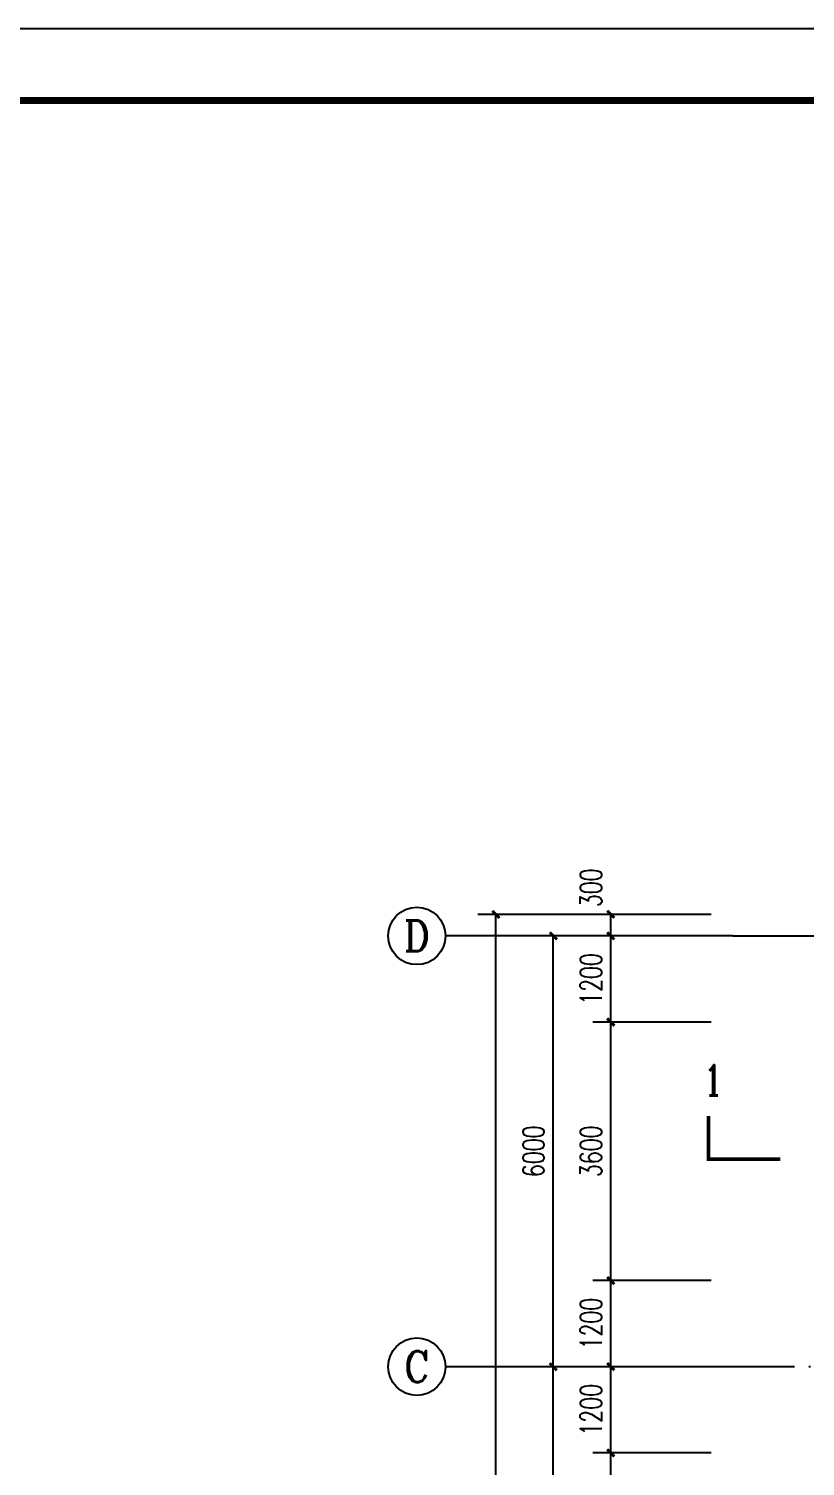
# Model space of a CAD drawing. Extents: x 4554681 to 4680693, y -485691 to -238770.
# Drawn here: x 4595196 to 4606008, y -383358 to -363337 of the extents above; entities that cross this region are included whole.
import ezdxf
from ezdxf.enums import TextEntityAlignment as Align

# ---------------------------------------------------------------- set-up
doc = ezdxf.new("R2010")
doc.units = 0
doc.header["$LTSCALE"] = 1000
doc.header["$MEASUREMENT"] = 0
doc.linetypes.add('DOTE', pattern=[2.42, 2, -0.2, 0.02, -0.2])
doc.layers.get('0').update_dxf_attribs({"linetype": 'CONTINUOUS'})
doc.layers.get('Defpoints').update_dxf_attribs({"linetype": 'CONTINUOUS'})
for name, color, linetype in [('AXIS', 3, 'CONTINUOUS'), ('AXIS_TEXT', 7, 'CONTINUOUS'), ('DIM_SYMB', 3, 'CONTINUOUS'), ('DOTE', 252, 'CONTINUOUS'), ('PUB_DIM', 3, 'CONTINUOUS'), ('PUB_TEXT', 7, 'CONTINUOUS'), ('PUB_TITLE', 4, 'CONTINUOUS')]:
    doc.layers.add(name, color=color, linetype=linetype)
doc.styles.add('_TCH_AXIS', font='COMPLEX', dxfattribs={"bigfont": 'GBCBIG'})
doc.styles.add('_TCH_DIM_T3', font='SIMPLEX', dxfattribs={"width": 0.705882, "bigfont": 'GBCBIG'})
doc.styles.add('_TCH_LABEL', font='COMPLEX', dxfattribs={"bigfont": 'GBCBIG'})
doc.styles.add('COMPLEX', font='COMPLEX')
doc.dimstyles.new('_TCH_ARCH&&100', dxfattribs={"dimtxt": 297.5, "dimasz": 100, "dimexe": 250, "dimexo": 300, "dimgap": 126.25, "dimtad": 1, "dimdec": 0, "dimzin": 0, "dimdsep": 46, "dimtxsty": '_TCH_DIM_T3', "dimblk": 'ARCHTICK', "dimcen": 0.09, "dimclrt": 7, "dimazin": 2, "dimtfac": 1, "dimtdec": 0, "dimtix": 1, "dimtmove": 2, "dimatfit": 3, "dimfxl": 0, "dimtolj": 1, "dimtzin": 0, "dimarcsym": 0})

# ---------------------------------------------------------------- blocks, each defined once
blk = doc.blocks.new('_ArchTick')
at = {"color": 0, "linetype": 'ByBlock', "const_width": 0.4}
blk.add_lwpolyline([(-0.5, -0.5), (0.5, 0.5)], dxfattribs=at)
blk = doc.blocks.new('*D70')
at = {"layer": 'Defpoints', "color": 0}
for p in [(4603300, -383172), (4605000, -383172), (4605000, -386772)]:
    blk.add_point(p, dxfattribs=at)
at = {"layer": 'PUB_DIM', "color": 0, "lineweight": -2}
for p, q in [((4604700, -383172), (4603050, -383172)), ((4603300, -386772), (4603300, -383172)), ((4604700, -386772), (4603050, -386772))]:
    blk.add_line(p, q, dxfattribs=at)
at = {"layer": 'PUB_DIM', "color": 0, "lineweight": -2, "xscale": 100, "yscale": 100, "zscale": 100}
for p, rotation in [((4603300, -383172), 90), ((4603300, -386772), 270)]:
    blk.add_blockref('_ArchTick', p, dxfattribs=dict(at, rotation=rotation))
at = {"layer": 'PUB_DIM', "color": 7, "insert": (4603025, -384972), "char_height": 297.5, "attachment_point": 5, "rotation": 90, "style": '_TCH_DIM_T3'}
blk.add_mtext('\\A1;3600', dxfattribs=at)
blk = doc.blocks.new('*D71')
at = {"layer": 'Defpoints', "color": 0}
for p in [(4603300, -381972), (4605000, -381972), (4605000, -383172)]:
    blk.add_point(p, dxfattribs=at)
at = {"layer": 'PUB_DIM', "color": 0, "lineweight": -2}
for p, q in [((4604700, -381972), (4603050, -381972)), ((4603300, -383172), (4603300, -381972)), ((4604700, -383172), (4603050, -383172))]:
    blk.add_line(p, q, dxfattribs=at)
at = {"layer": 'PUB_DIM', "color": 0, "lineweight": -2, "xscale": 100, "yscale": 100, "zscale": 100}
for p, rotation in [((4603300, -381972), 90), ((4603300, -383172), 270)]:
    blk.add_blockref('_ArchTick', p, dxfattribs=dict(at, rotation=rotation))
at = {"layer": 'PUB_DIM', "color": 7, "insert": (4603025, -382572), "char_height": 297.5, "attachment_point": 5, "rotation": 90, "style": '_TCH_DIM_T3'}
blk.add_mtext('\\A1;1200', dxfattribs=at)
blk = doc.blocks.new('*D72')
at = {"layer": 'Defpoints', "color": 0}
for p in [(4603300, -380772), (4605000, -380772), (4605000, -381972)]:
    blk.add_point(p, dxfattribs=at)
at = {"layer": 'PUB_DIM', "color": 0, "lineweight": -2}
for p, q in [((4604700, -380772), (4603050, -380772)), ((4603300, -381972), (4603300, -380772)), ((4604700, -381972), (4603050, -381972))]:
    blk.add_line(p, q, dxfattribs=at)
at = {"layer": 'PUB_DIM', "color": 0, "lineweight": -2, "xscale": 100, "yscale": 100, "zscale": 100}
for p, rotation in [((4603300, -380772), 90), ((4603300, -381972), 270)]:
    blk.add_blockref('_ArchTick', p, dxfattribs=dict(at, rotation=rotation))
at = {"layer": 'PUB_DIM', "color": 7, "insert": (4603025, -381372), "char_height": 297.5, "attachment_point": 5, "rotation": 90, "style": '_TCH_DIM_T3'}
blk.add_mtext('\\A1;1200', dxfattribs=at)
blk = doc.blocks.new('*D73')
at = {"layer": 'Defpoints', "color": 0}
for p in [(4603300, -377172), (4605000, -377172), (4605000, -380772)]:
    blk.add_point(p, dxfattribs=at)
at = {"layer": 'PUB_DIM', "color": 0, "lineweight": -2}
for p, q in [((4604700, -377172), (4603050, -377172)), ((4603300, -380772), (4603300, -377172)), ((4604700, -380772), (4603050, -380772))]:
    blk.add_line(p, q, dxfattribs=at)
at = {"layer": 'PUB_DIM', "color": 0, "lineweight": -2, "xscale": 100, "yscale": 100, "zscale": 100}
for p, rotation in [((4603300, -377172), 90), ((4603300, -380772), 270)]:
    blk.add_blockref('_ArchTick', p, dxfattribs=dict(at, rotation=rotation))
at = {"layer": 'PUB_DIM', "color": 7, "insert": (4603025, -378972), "char_height": 297.5, "attachment_point": 5, "rotation": 90, "style": '_TCH_DIM_T3'}
blk.add_mtext('\\A1;3600', dxfattribs=at)
blk = doc.blocks.new('*D74')
at = {"layer": 'Defpoints', "color": 0}
for p in [(4603300, -375972), (4605000, -375972), (4605000, -377172)]:
    blk.add_point(p, dxfattribs=at)
at = {"layer": 'PUB_DIM', "color": 0, "lineweight": -2}
for p, q in [((4604700, -375972), (4603050, -375972)), ((4603300, -377172), (4603300, -375972)), ((4604700, -377172), (4603050, -377172))]:
    blk.add_line(p, q, dxfattribs=at)
at = {"layer": 'PUB_DIM', "color": 0, "lineweight": -2, "xscale": 100, "yscale": 100, "zscale": 100}
for p, rotation in [((4603300, -375972), 90), ((4603300, -377172), 270)]:
    blk.add_blockref('_ArchTick', p, dxfattribs=dict(at, rotation=rotation))
at = {"layer": 'PUB_DIM', "color": 7, "insert": (4603025, -376572), "char_height": 297.5, "attachment_point": 5, "rotation": 90, "style": '_TCH_DIM_T3'}
blk.add_mtext('\\A1;1200', dxfattribs=at)
blk = doc.blocks.new('*D75')
at = {"layer": 'Defpoints', "color": 0}
for p in [(4603300, -375672), (4605000, -375672), (4605000, -375972)]:
    blk.add_point(p, dxfattribs=at)
at = {"layer": 'PUB_DIM', "color": 0, "lineweight": -2}
for p, q in [((4604700, -375672), (4603050, -375672)), ((4603300, -375972), (4603300, -375672)), ((4604700, -375972), (4603050, -375972))]:
    blk.add_line(p, q, dxfattribs=at)
at = {"layer": 'PUB_DIM', "color": 0, "lineweight": -2, "xscale": 100, "yscale": 100, "zscale": 100}
for p, rotation in [((4603300, -375672), 90), ((4603300, -375972), 270)]:
    blk.add_blockref('_ArchTick', p, dxfattribs=dict(at, rotation=rotation))
at = {"layer": 'PUB_DIM', "color": 7, "insert": (4603025, -375302), "char_height": 297.5, "attachment_point": 5, "rotation": 90, "style": '_TCH_DIM_T3'}
blk.add_mtext('\\A1;300', dxfattribs=at)
blk = doc.blocks.new('*D242')
at = {"layer": 'AXIS', "color": 0, "lineweight": -2}
for p, q in [((4604700, -375972), (4602250, -375972)), ((4602500, -381972), (4602500, -375972)), ((4604700, -381972), (4602250, -381972))]:
    blk.add_line(p, q, dxfattribs=at)
at = {"layer": 'Defpoints', "color": 0}
for p in [(4602500, -375972), (4605000, -375972), (4605000, -381972)]:
    blk.add_point(p, dxfattribs=at)
at = {"layer": 'AXIS', "color": 0, "lineweight": -2, "xscale": 100, "yscale": 100, "zscale": 100}
for p, rotation in [((4602500, -375972), 90), ((4602500, -381972), 270)]:
    blk.add_blockref('_ArchTick', p, dxfattribs=dict(at, rotation=rotation))
at = {"layer": 'AXIS', "color": 7, "insert": (4602225, -378972), "char_height": 297.5, "attachment_point": 5, "rotation": 90, "style": '_TCH_DIM_T3'}
blk.add_mtext('\\A1;6000', dxfattribs=at)
blk = doc.blocks.new('*D243')
at = {"layer": 'AXIS', "color": 0, "lineweight": -2}
for p, q in [((4604700, -381972), (4602250, -381972)), ((4602500, -387972), (4602500, -381972)), ((4604700, -387972), (4602250, -387972))]:
    blk.add_line(p, q, dxfattribs=at)
at = {"layer": 'Defpoints', "color": 0}
for p in [(4602500, -381972), (4605000, -381972), (4605000, -387972)]:
    blk.add_point(p, dxfattribs=at)
at = {"layer": 'AXIS', "color": 0, "lineweight": -2, "xscale": 100, "yscale": 100, "zscale": 100}
for p, rotation in [((4602500, -381972), 90), ((4602500, -387972), 270)]:
    blk.add_blockref('_ArchTick', p, dxfattribs=dict(at, rotation=rotation))
at = {"layer": 'AXIS', "color": 7, "insert": (4602225, -384972), "char_height": 297.5, "attachment_point": 5, "rotation": 90, "style": '_TCH_DIM_T3'}
blk.add_mtext('\\A1;6000', dxfattribs=at)
blk = doc.blocks.new('*D245')
at = {"layer": 'AXIS', "color": 0, "lineweight": -2}
for p, q in [((4604700, -375672), (4601450, -375672)), ((4601700, -394272), (4601700, -375672)), ((4604700, -394272), (4601450, -394272))]:
    blk.add_line(p, q, dxfattribs=at)
at = {"layer": 'Defpoints', "color": 0}
for p in [(4601700, -375672), (4605000, -375672), (4605000, -394272)]:
    blk.add_point(p, dxfattribs=at)
at = {"layer": 'AXIS', "color": 0, "lineweight": -2, "xscale": 100, "yscale": 100, "zscale": 100}
for p, rotation in [((4601700, -375672), 90), ((4601700, -394272), 270)]:
    blk.add_blockref('_ArchTick', p, dxfattribs=dict(at, rotation=rotation))
at = {"layer": 'AXIS', "color": 7, "insert": (4601425, -384972), "char_height": 297.5, "attachment_point": 5, "rotation": 90, "style": '_TCH_DIM_T3'}
blk.add_mtext('\\A1;18600', dxfattribs=at)
blk = doc.blocks.new('_AXISO')
blk.add_circle((0, 0), 0.5)
at = {"layer": 'AXIS_TEXT', "style": 'COMPLEX', "width": 1.041667}
blk.add_attdef('A', text='', height=0.56, dxfattribs=at).set_placement((-0.25, -0.28), (0.25, -0.28), align=Align.FIT)

msp = doc.modelspace()

# ---------------------------------------------------------------- linework, layer by layer
at = {"layer": 'AXIS', "color": 0}
for p, q in [((4604999.8, -375971.7), (4600999.8, -375971.7)), ((4604999.8, -381971.7), (4600999.8, -381971.7))]:
    msp.add_line(p, q, dxfattribs=at)
at = {"layer": 'DIM_SYMB', "color": 0, "const_width": 50}
msp.add_lwpolyline([(4604661.4, -378481.4), (4604661.4, -379081.4), (4605661.4, -379081.4)], dxfattribs=at)
at = {"layer": 'DOTE', "linetype": 'DOTE'}
for p, q in [((4604999.8, -375971.7), (4622799.8, -375971.7)), ((4622799.8, -381971.7), (4604999.8, -381971.7))]:
    msp.add_line(p, q, dxfattribs=at)
at = {"layer": 'PUB_TITLE', "color": 4}
msp.add_lwpolyline([(4588254.8, -422737.3), (4672354.8, -422737.3), (4672354.8, -363337.3), (4588254.8, -363337.3)], close=True, dxfattribs=at)
at = {"layer": 'PUB_TITLE', "color": 4, "const_width": 100}
msp.add_lwpolyline([(4590754.8, -421737.3), (4671354.8, -421737.3), (4671354.8, -364337.3), (4590754.8, -364337.3)], close=True, dxfattribs=at)

# ---------------------------------------------------------------- block references
at = {"layer": 'AXIS', "color": 0}
ref = msp.add_blockref('_AXISO', (4600599.8, -375971.7), dxfattribs=dict(at, xscale=800, yscale=800, zscale=800))
ref.add_attrib('A', 'D', dxfattribs={"layer": 'AXIS_TEXT', "color": 0, "height": 425.2, "style": '_TCH_AXIS', "width": 1.058824}).set_placement((4600417.5, -376184.2), (4600782, -376184.2), align=Align.FIT)
ref = msp.add_blockref('_AXISO', (4600599.8, -381971.7), dxfattribs=dict(at, xscale=800, yscale=800, zscale=800))
ref.add_attrib('A', 'C', dxfattribs={"layer": 'AXIS_TEXT', "color": 0, "height": 435.3, "style": '_TCH_AXIS', "width": 1.133333}).set_placement((4600423.6, -382189.3), (4600775.9, -382189.3), align=Align.FIT)

# ---------------------------------------------------------------- texts
at = {"layer": 'PUB_TEXT', "color": 0, "style": '_TCH_LABEL', "width": 0.705882}
msp.add_text('1', height=425, dxfattribs=at).set_placement((4604597.2, -378193.9))

# ---------------------------------------------------------------- dimensions: what is measured, and where the dimension line sits
at = {"layer": 'AXIS', "color": 0}
for p1, p2, distance, picture, middle in [((4604999.8, -394271.7), (4604999.8, -375671.7), 3300, '*D245', (4601424.8, -384971.7)), ((4604999.8, -381971.7), (4604999.8, -375971.7), 2500, '*D242', (4602224.8, -378971.7)), ((4604999.8, -387971.7), (4604999.8, -381971.7), 2500, '*D243', (4602224.8, -384971.7))]:
    dim = msp.add_aligned_dim(p1=p1, p2=p2, distance=distance, dimstyle='_TCH_ARCH&&100', dxfattribs=at)
    dim.commit()
    dim.dimension.update_dxf_attribs({"geometry": picture, "text_midpoint": middle})
at = {"layer": 'PUB_DIM', "color": 0}
dim = msp.add_linear_dim(base=(4603299.8, -375671.7), p1=(4604999.8, -375971.7), p2=(4604999.8, -375671.7), angle=90, dimstyle='_TCH_ARCH&&100', dxfattribs=at)
dim.commit()
dim.dimension.update_dxf_attribs({"geometry": '*D75', "text_midpoint": (4603024.8, -375301.7), "dimtype": 129})
for p1, p2, picture, middle in [((4604999.8, -377171.7), (4604999.8, -375971.7), '*D74', (4603024.8, -376571.7)), ((4604999.8, -380771.7), (4604999.8, -377171.7), '*D73', (4603024.8, -378971.7)), ((4604999.8, -381971.7), (4604999.8, -380771.7), '*D72', (4603024.8, -381371.7)), ((4604999.8, -383171.7), (4604999.8, -381971.7), '*D71', (4603024.8, -382571.7)), ((4604999.8, -386771.7), (4604999.8, -383171.7), '*D70', (4603024.8, -384971.7))]:
    dim = msp.add_aligned_dim(p1=p1, p2=p2, distance=1700, dimstyle='_TCH_ARCH&&100', dxfattribs=at)
    dim.commit()
    dim.dimension.update_dxf_attribs({"geometry": picture, "text_midpoint": middle})

doc.saveas('drawing.dxf')
